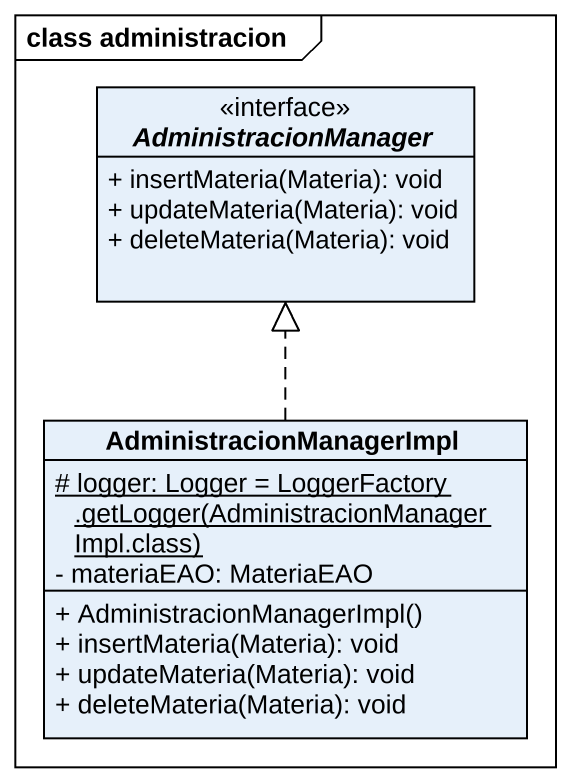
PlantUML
@startuml
mainframe class administracion
hide circle
hide empty members
skinparam classAttributeIconSize 0
interface AdministracionManager <<interface>> {
  + insertMateria(Materia): void
  + updateMateria(Materia): void
  + deleteMateria(Materia): void
}
class AdministracionManagerImpl {
  {static} {field} # logger: Logger = LoggerFactory .getLogger(AdministracionManagerImpl.class)
  - materiaEAO: MateriaEAO
  + AdministracionManagerImpl()
  + insertMateria(Materia): void
  + updateMateria(Materia): void
  + deleteMateria(Materia): void
}
AdministracionManagerImpl .up.|> AdministracionManager
@enduml
